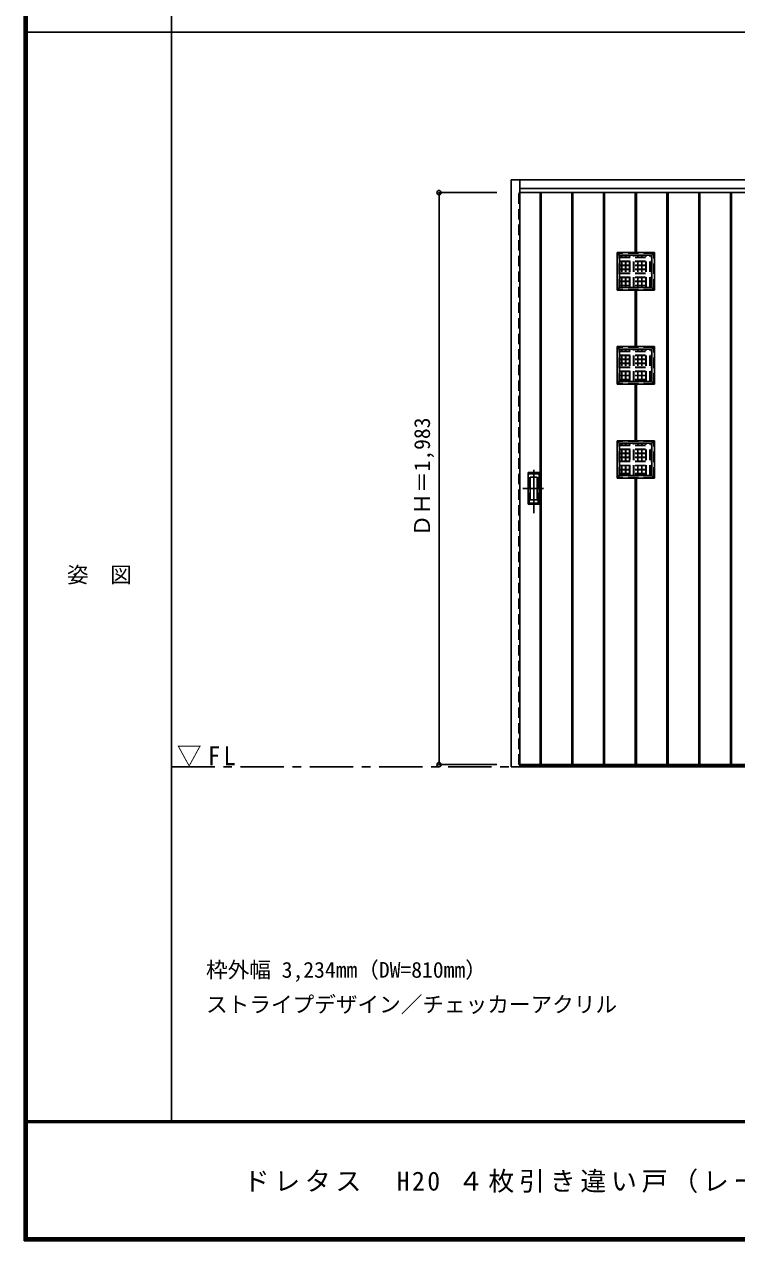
# Model space of a CAD drawing. Units: millimetres, scale not verified. Extents: x -6000 to 5700, y -4307 to 4260.
# Drawn here: x -6000 to -3530, y -4205 to 12 of the extents above; entities that cross this region are included whole.
import ezdxf
from ezdxf.enums import TextEntityAlignment as Align

# ---------------------------------------------------------------- set-up
doc = ezdxf.new("R2010")
doc.units = ezdxf.units.MM
doc.header["$LTSCALE"] = 30
doc.header["$PDMODE"] = 32
doc.header["$PDSIZE"] = 15
doc.linetypes.add('CHAIN1', pattern=[8, 5, -1, 1, -1])
doc.linetypes.add('DASHED1', pattern=[1.8, 1.2, -0.6])
for name, color, linetype in [('0-1_通り芯', 7, 'CHAIN1'), ('0-2_扉', 7, 'Continuous'), ('0-3_仕上げ', 3, 'Continuous'), ('0-4_枠', 3, 'Continuous'), ('0-6_引手', 7, 'Continuous'), ('0-A_文字', 7, 'Continuous'), ('0-B_寸法', 7, 'Continuous'), ('0-C_ハッチ', 4, 'Continuous'), ('F-1_枠', 6, 'Continuous'), ('F-A_文字', 7, 'Continuous')]:
    doc.layers.add(name, color=color, linetype=linetype)
doc.styles.add('ＭＳ ゴシック', font='')
doc.styles.get('ＭＳ ゴシック').set_extended_font_data('MS Gothic')

msp = doc.modelspace()

# ---------------------------------------------------------------- linework, layer by layer
at = {"layer": '0-1_通り芯'}
msp.add_line((-5490, -2562.5), (5690, -2562.5), dxfattribs=at)
at = {"layer": '0-2_扉', "color": 4, "linetype": 'DASHED1'}
for p, q in [((-4285, -2554.5), (-4285, -571.5)), ((-4282, -571.5), (-4285, -571.5)), ((-4285, -2554.5), (-4282, -2554.5))]:
    msp.add_line(p, q, dxfattribs=at)
at = {"layer": '0-2_扉', "color": 3}
for p, q in [((-3475, -571.5), (-4282, -571.5)), ((-3475, -2554.5), (-4282, -2554.5))]:
    msp.add_line(p, q, dxfattribs=at)
at = {"layer": '0-3_仕上げ'}
for p, q in [((-4212, -2554.5), (-4212, -571.5)), ((-4208, -2554.5), (-4208, -571.5)), ((-4102, -2554.5), (-4102, -571.5)), ((-4098, -2554.5), (-4098, -571.5)), ((-3992, -2554.5), (-3992, -571.5)), ((-3988, -2554.5), (-3988, -571.5)), ((-3882, -779.5), (-3882, -571.5)), ((-3878, -779.5), (-3878, -571.5)), ((-3772, -2554.5), (-3772, -571.5)), ((-3768, -2554.5), (-3768, -571.5)), ((-3662, -2554.5), (-3662, -571.5)), ((-3658, -2554.5), (-3658, -571.5)), ((-3552, -2554.5), (-3552, -571.5)), ((-3548, -2554.5), (-3548, -571.5)), ((-3815, -779.5), (-3945, -779.5)), ((-3945, -909.5), (-3945, -779.5)), ((-3945, -779.5), (-3936, -788.5)), ((-3824, -788.5), (-3936, -788.5)), ((-3936, -900.5), (-3936, -788.5)), ((-3824, -788.5), (-3815, -779.5)), ((-3824, -900.5), (-3824, -788.5)), ((-3815, -909.5), (-3815, -779.5)), ((-3815, -909.5), (-3945, -909.5)), ((-3882, -1105.5), (-3882, -909.5)), ((-3878, -1105.5), (-3878, -909.5)), ((-3824, -900.5), (-3815, -909.5)), ((-3815, -1105.5), (-3945, -1105.5)), ((-3945, -1235.5), (-3945, -1105.5)), ((-3945, -1105.5), (-3936, -1114.5)), ((-3824, -1114.5), (-3936, -1114.5)), ((-3936, -1226.5), (-3936, -1114.5)), ((-3824, -1114.5), (-3815, -1105.5)), ((-3824, -1226.5), (-3824, -1114.5)), ((-3815, -1235.5), (-3815, -1105.5)), ((-3815, -1235.5), (-3945, -1235.5)), ((-3882, -1431.5), (-3882, -1235.5)), ((-3878, -1431.5), (-3878, -1235.5)), ((-3824, -1226.5), (-3815, -1235.5)), ((-3815, -1431.5), (-3945, -1431.5)), ((-3945, -1561.5), (-3945, -1431.5)), ((-3945, -1431.5), (-3936, -1440.5)), ((-3824, -1440.5), (-3815, -1431.5)), ((-3815, -1561.5), (-3815, -1431.5)), ((-3824, -1440.5), (-3936, -1440.5)), ((-3936, -1552.5), (-3936, -1440.5)), ((-3824, -1552.5), (-3824, -1440.5)), ((-3824, -1552.5), (-3815, -1561.5)), ((-3815, -1561.5), (-3945, -1561.5)), ((-3882, -2554.5), (-3882, -1561.5)), ((-3878, -2554.5), (-3878, -1561.5))]:
    msp.add_line(p, q, dxfattribs=at)
at = {"layer": '0-3_仕上げ', "color": 7}
for p, q in [((-4210, -2554.5), (-4210, -571.5)), ((-4100, -2554.5), (-4100, -571.5)), ((-3990, -2554.5), (-3990, -571.5)), ((-3880, -779.5), (-3880, -571.5)), ((-3770, -2554.5), (-3770, -571.5)), ((-3660, -2554.5), (-3660, -571.5)), ((-3550, -2554.5), (-3550, -571.5)), ((-3880, -1105.5), (-3880, -909.5)), ((-3880, -1431.5), (-3880, -1235.5)), ((-3880, -2554.5), (-3880, -1561.5))]:
    msp.add_line(p, q, dxfattribs=at)
at = {"layer": '0-3_仕上げ', "linetype": 'DASHED1'}
for p, q in [((-3817, -781.5), (-3943, -781.5)), ((-3817, -907.5), (-3817, -781.5)), ((-3817, -1107.5), (-3943, -1107.5)), ((-3817, -1233.5), (-3817, -1107.5)), ((-3817, -1433.5), (-3943, -1433.5)), ((-3817, -1559.5), (-3817, -1433.5))]:
    msp.add_line(p, q, dxfattribs=at)
for points in [[(-3817, -907.5), (-3943, -907.5), (-3943, -781.5)], [(-3817, -1233.5), (-3943, -1233.5), (-3943, -1107.5)], [(-3817, -1559.5), (-3943, -1559.5), (-3943, -1433.5)]]:
    msp.add_lwpolyline(points, dxfattribs=at)
at = {"layer": '0-3_仕上げ'}
for points in [[(-3824, -900.5), (-3936, -900.5), (-3945, -909.5)], [(-3824, -1226.5), (-3936, -1226.5), (-3945, -1235.5)], [(-3824, -1552.5), (-3936, -1552.5), (-3945, -1561.5)]]:
    msp.add_lwpolyline(points, dxfattribs=at)
at = {"layer": '0-4_枠'}
for p, q in [((-4312, -2562.5), (-4312, -527.5)), ((-4312, -527.5), (-1078, -527.5)), ((-4282, -2562.5), (-4282, -527.5)), ((-4282, -557.5), (-1108, -557.5)), ((-4282, -2562.5), (-4312, -2562.5)), ((-4282, -2559.5), (-1108, -2559.5)), ((-4282, -2562.5), (-1108, -2562.5))]:
    msp.add_line(p, q, dxfattribs=at)
at = {"layer": '0-6_引手', "linetype": 'CHAIN1'}
for p, q in [((-4234, -1682.23), (-4234, -1511.38)), ((-4272.07, -1597), (-4199.56, -1597))]:
    msp.add_line(p, q, dxfattribs=at)
at = {"layer": '0-6_引手'}
for p, q in [((-4253, -1542), (-4215, -1542)), ((-4253, -1652), (-4253, -1542)), ((-4246.5, -1558), (-4221.5, -1558)), ((-4246.5, -1636), (-4246.5, -1558)), ((-4221.5, -1636), (-4221.5, -1558)), ((-4215, -1652), (-4215, -1542)), ((-4246.5, -1636), (-4221.5, -1636)), ((-4253, -1652), (-4215, -1652))]:
    msp.add_line(p, q, dxfattribs=at)
at = {"layer": '0-6_引手', "linetype": 'DASHED1'}
for p, q in [((-4218, -1648), (-4218, -1546)), ((-4250, -1648), (-4218, -1648))]:
    msp.add_line(p, q, dxfattribs=at)
msp.add_lwpolyline([(-4250, -1648), (-4250, -1546), (-4218, -1546)], dxfattribs=at)
at = {"layer": '0-B_寸法', "color": 4}
for p, q in [((-4562, -571.5), (-4362, -571.5)), ((-4562, -571.5), (-4562, -2554.5)), ((-4562, -2554.5), (-4362, -2554.5))]:
    msp.add_line(p, q, dxfattribs=at)
at = {"layer": '0-B_寸法'}
for p in [(-4562, -571.5), (-4562, -2554.5)]:
    msp.add_point(p, dxfattribs=at)
at = {"layer": '0-C_ハッチ', "linetype": 'DASHED1'}
for p, q in [((-3936, -795), (-3824, -795)), ((-3936, -796), (-3824, -796)), ((-3929.5, -900.5), (-3929.5, -788.5)), ((-3928.5, -900.5), (-3928.5, -788.5)), ((-3915.5, -900.5), (-3915.5, -788.5)), ((-3914.5, -900.5), (-3914.5, -788.5)), ((-3901.5, -900.5), (-3901.5, -788.5)), ((-3900.5, -900.5), (-3900.5, -788.5)), ((-3887.5, -900.5), (-3887.5, -788.5)), ((-3886.5, -900.5), (-3886.5, -788.5)), ((-3873.5, -900.5), (-3873.5, -788.5)), ((-3872.5, -900.5), (-3872.5, -788.5)), ((-3859.5, -900.5), (-3859.5, -788.5)), ((-3858.5, -900.5), (-3858.5, -788.5)), ((-3845.5, -900.5), (-3845.5, -788.5)), ((-3844.5, -900.5), (-3844.5, -788.5)), ((-3831.5, -900.5), (-3831.5, -788.5)), ((-3830.5, -900.5), (-3830.5, -788.5)), ((-3936, -809), (-3824, -809)), ((-3936, -810), (-3824, -810)), ((-3936, -823), (-3824, -823)), ((-3936, -824), (-3824, -824)), ((-3936, -837), (-3824, -837)), ((-3936, -838), (-3824, -838)), ((-3936, -851), (-3824, -851)), ((-3936, -852), (-3824, -852)), ((-3936, -865), (-3824, -865)), ((-3936, -866), (-3824, -866)), ((-3936, -879), (-3824, -879)), ((-3936, -880), (-3824, -880)), ((-3936, -893), (-3824, -893)), ((-3936, -894), (-3824, -894)), ((-3936, -1121), (-3824, -1121)), ((-3936, -1122), (-3824, -1122)), ((-3936, -1135), (-3824, -1135)), ((-3936, -1136), (-3824, -1136)), ((-3929.5, -1226.5), (-3929.5, -1114.5)), ((-3928.5, -1226.5), (-3928.5, -1114.5)), ((-3915.5, -1226.5), (-3915.5, -1114.5)), ((-3914.5, -1226.5), (-3914.5, -1114.5)), ((-3901.5, -1226.5), (-3901.5, -1114.5)), ((-3900.5, -1226.5), (-3900.5, -1114.5)), ((-3887.5, -1226.5), (-3887.5, -1114.5)), ((-3886.5, -1226.5), (-3886.5, -1114.5)), ((-3873.5, -1226.5), (-3873.5, -1114.5)), ((-3872.5, -1226.5), (-3872.5, -1114.5)), ((-3859.5, -1226.5), (-3859.5, -1114.5)), ((-3858.5, -1226.5), (-3858.5, -1114.5)), ((-3845.5, -1226.5), (-3845.5, -1114.5)), ((-3844.5, -1226.5), (-3844.5, -1114.5)), ((-3831.5, -1226.5), (-3831.5, -1114.5)), ((-3830.5, -1226.5), (-3830.5, -1114.5)), ((-3936, -1149), (-3824, -1149)), ((-3936, -1150), (-3824, -1150)), ((-3936, -1163), (-3824, -1163)), ((-3936, -1164), (-3824, -1164)), ((-3936, -1177), (-3824, -1177)), ((-3936, -1178), (-3824, -1178)), ((-3936, -1191), (-3824, -1191)), ((-3936, -1192), (-3824, -1192)), ((-3936, -1205), (-3824, -1205)), ((-3936, -1206), (-3824, -1206)), ((-3936, -1219), (-3824, -1219)), ((-3936, -1220), (-3824, -1220)), ((-3936, -1447), (-3824, -1447)), ((-3936, -1448), (-3824, -1448)), ((-3936, -1461), (-3824, -1461)), ((-3936, -1462), (-3824, -1462)), ((-3936, -1475), (-3824, -1475)), ((-3929.5, -1552.5), (-3929.5, -1440.5)), ((-3928.5, -1552.5), (-3928.5, -1440.5)), ((-3915.5, -1552.5), (-3915.5, -1440.5)), ((-3914.5, -1552.5), (-3914.5, -1440.5)), ((-3901.5, -1552.5), (-3901.5, -1440.5)), ((-3900.5, -1552.5), (-3900.5, -1440.5)), ((-3887.5, -1552.5), (-3887.5, -1440.5)), ((-3886.5, -1552.5), (-3886.5, -1440.5)), ((-3873.5, -1552.5), (-3873.5, -1440.5)), ((-3872.5, -1552.5), (-3872.5, -1440.5)), ((-3859.5, -1552.5), (-3859.5, -1440.5)), ((-3858.5, -1552.5), (-3858.5, -1440.5)), ((-3845.5, -1552.5), (-3845.5, -1440.5)), ((-3844.5, -1552.5), (-3844.5, -1440.5)), ((-3831.5, -1552.5), (-3831.5, -1440.5)), ((-3830.5, -1552.5), (-3830.5, -1440.5)), ((-3936, -1476), (-3824, -1476)), ((-3936, -1489), (-3824, -1489)), ((-3936, -1490), (-3824, -1490)), ((-3936, -1503), (-3824, -1503)), ((-3936, -1504), (-3824, -1504)), ((-3936, -1517), (-3824, -1517)), ((-3936, -1518), (-3824, -1518)), ((-3936, -1531), (-3824, -1531)), ((-3936, -1532), (-3824, -1532)), ((-3936, -1545), (-3824, -1545)), ((-3936, -1546), (-3824, -1546))]:
    msp.add_line(p, q, dxfattribs=at)
at = {"layer": 'F-1_枠'}
for p, q in [((-6000, 4175), (-6000, -4205)), ((-5995, 4175), (-5995, -4205)), ((-5990, 4175), (-5990, -4205)), ((-5490, 4175), (-5490, -3790)), ((-6000, -15.5), (5700, -15.5)), ((5700, -3790), (-6000, -3790)), ((5700, -3795), (-6000, -3795)), ((5700, -4195), (-6000, -4195)), ((5700, -4200), (-6000, -4200)), ((5700, -4205), (-6000, -4205))]:
    msp.add_line(p, q, dxfattribs=at)

# ---------------------------------------------------------------- texts
at = {"layer": '0-A_文字', "style": 'ＭＳ ゴシック'}
for s, p in [('枠外幅 3,234mm（DW=810mm）', (-5370, -3310)), ('ストライプデザイン／チェッカーアクリル', (-5370, -3430))]:
    msp.add_text(s, height=54.99, dxfattribs=at).set_placement(p, align=Align.BOTTOM_LEFT)
at = {"layer": '0-A_文字', "insert": (-5471.25, -2562.5), "char_height": 65.98, "attachment_point": 7, "style": 'ＭＳ ゴシック'}
msp.add_mtext('\\T1.26;\\W0.95;▽FL', dxfattribs=at)
at = {"layer": '0-B_寸法', "style": 'ＭＳ ゴシック'}
msp.add_text('ＤＨ＝1,983', height=54.99, rotation=90, dxfattribs=at).set_placement((-4577, -1763.25), align=Align.BOTTOM_LEFT)
at = {"layer": 'F-A_文字', "style": 'ＭＳ ゴシック'}
msp.add_text('姿\u3000図', height=54.99, dxfattribs=at).set_placement((-5852.5, -1940.25), align=Align.BOTTOM_LEFT)
at = {"layer": 'F-A_文字', "insert": (-5240, -4040), "char_height": 65.98, "attachment_point": 7, "style": 'ＭＳ ゴシック'}
msp.add_mtext('\\T1.18;ドレタス\u3000H20\\~４枚引き違い戸（レールタイプ）Ｂ－ＤＪ／ＤＫ／ＩＳ／ＩＦ', dxfattribs=at)

doc.saveas('drawing.dxf')
